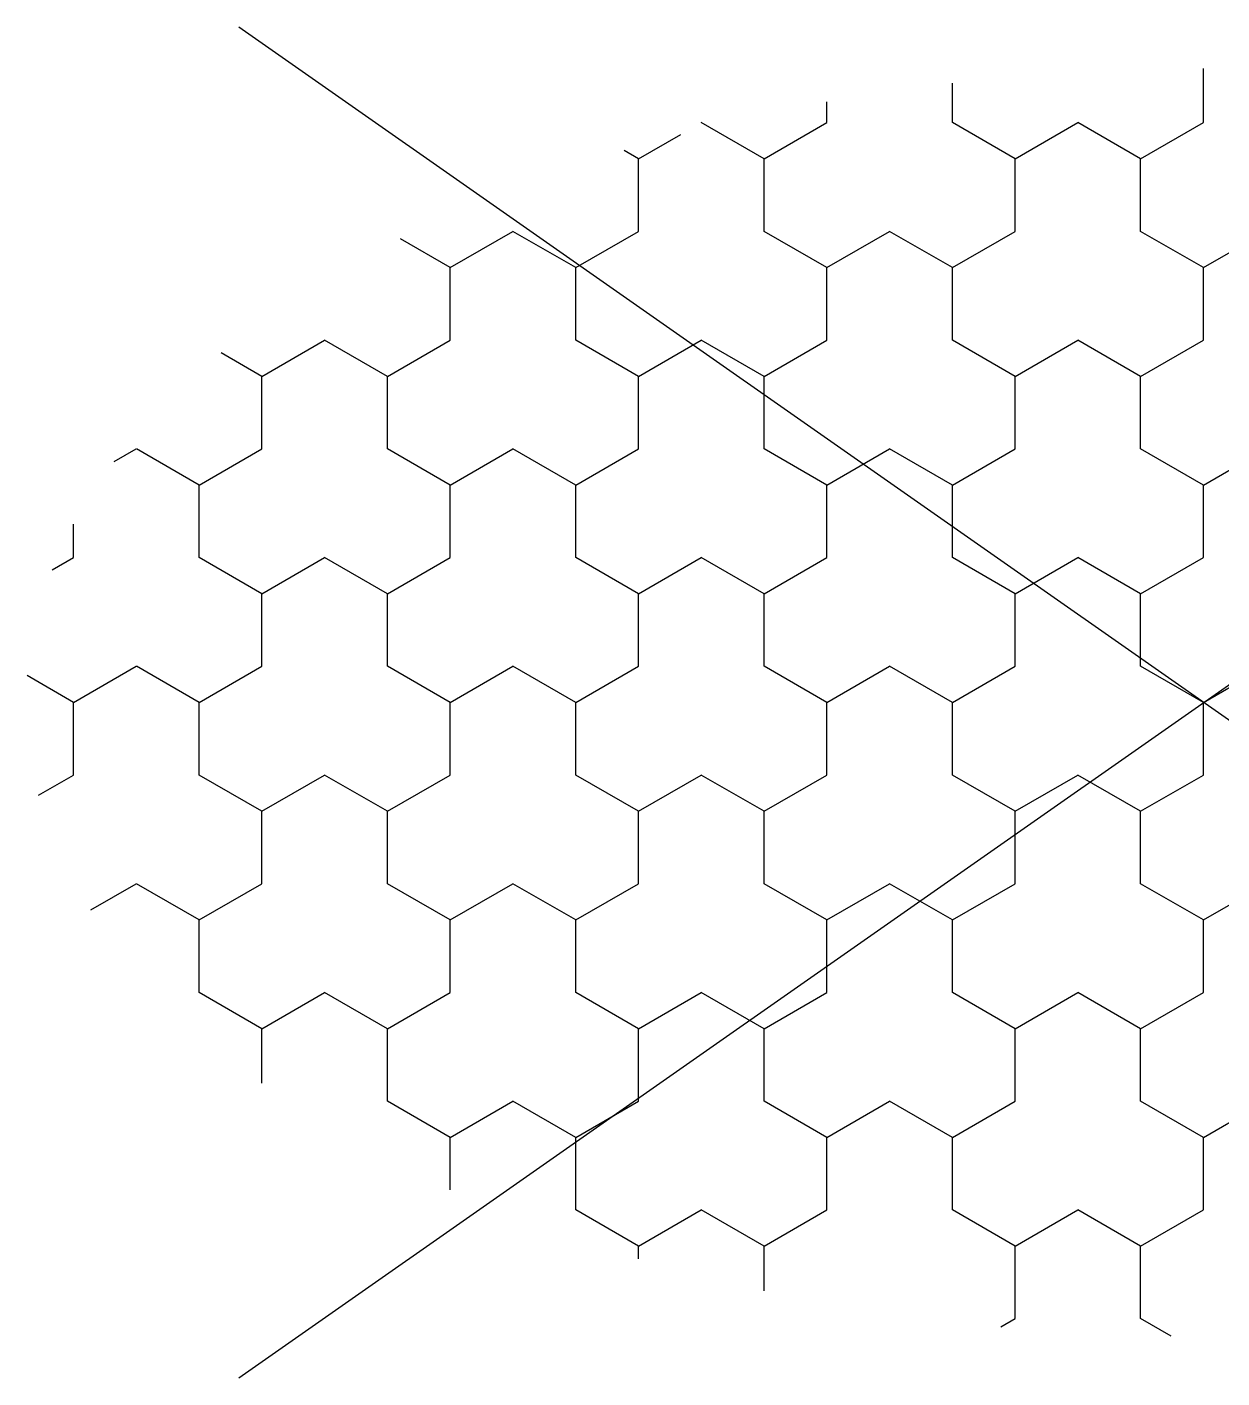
# Model space of a CAD drawing. Header units: metres. Extents: x -77 to 448, y 4806 to 5239.
# Drawn here: x -29.448 to -28.788, y 4919.625 to 4920.371 of the extents above; entities that cross this region are included whole.
import ezdxf
from ezdxf.enums import TextEntityAlignment as Align

# ---------------------------------------------------------------- set-up
doc = ezdxf.new("R2010")
doc.units = ezdxf.units.M
doc.layers.add('V-WE-VH-OPENVERHARDING_STRAATBAKSTEEN-S', color=90, linetype='Continuous', lineweight=25)
doc.styles.add('NLCS-ISO', font='NLCS-ISO.ttf')

# ---------------------------------------------------------------- blocks, each defined once
blk = doc.blocks.new('V-SVH-DELTA_KL-SO')
for p, q in [((-2.6622, -1.8641), (2.6622, 1.8641)), ((2.6622, -1.8641), (-2.6622, 1.8641)), ((0, 1.6002), (0, 1.75)), ((-0.6928, 1.6002), (-0.6928, 1.7093)), ((-1.0394, 1.6002), (-1.0394, 1.6576)), ((-1.559, 1.5002), (-1.442, 1.5678)), ((-1.2126, 1.5002), (-1.3858, 1.6002)), ((-1.2126, 1.5002), (-1.0394, 1.6002)), ((-0.5196, 1.5002), (-0.6928, 1.6002)), ((-0.5196, 1.5002), (-0.3464, 1.6002)), ((-0.1732, 1.5002), (-0.3464, 1.6002)), ((-0.1732, 1.5002), (0, 1.6002)), ((-1.559, 1.5002), (-1.5986, 1.5231)), ((-1.559, 1.3002), (-1.559, 1.5002)), ((-1.2126, 1.3002), (-1.2126, 1.5002)), ((-0.5196, 1.3002), (-0.5196, 1.5002)), ((-0.1732, 1.3002), (-0.1732, 1.5002)), ((-2.0788, 1.2002), (-2.2161, 1.2795)), ((-2.0788, 1.2002), (-1.9056, 1.3002)), ((-1.7322, 1.2002), (-1.9054, 1.3002)), ((-1.7322, 1.2002), (-1.559, 1.3002)), ((-1.0394, 1.2002), (-1.2126, 1.3002)), ((-1.0394, 1.2002), (-0.8662, 1.3002)), ((-0.6928, 1.2002), (-0.866, 1.3002)), ((-0.6928, 1.2002), (-0.5196, 1.3002)), ((0, 1.2002), (-0.1732, 1.3002)), ((0, 1.2002), (0.1732, 1.3002)), ((-2.0788, 1.0001), (-2.0788, 1.2001)), ((-1.7322, 1.0001), (-1.7322, 1.2001)), ((-1.0394, 1.0001), (-1.0394, 1.2001)), ((-0.6928, 1.0001), (-0.6928, 1.2001)), ((0, 1.0001), (0, 1.2001)), ((-2.5984, 0.9001), (-2.4252, 1.0001)), ((-2.252, 0.9001), (-2.4252, 1.0001)), ((-2.252, 0.9001), (-2.0788, 1.0001)), ((-1.559, 0.9001), (-1.7322, 1.0001)), ((-1.559, 0.9001), (-1.3858, 1.0001)), ((-1.2126, 0.9001), (-1.3858, 1.0001)), ((-1.2126, 0.9001), (-1.0394, 1.0001)), ((-0.5196, 0.9001), (-0.6928, 1.0001)), ((-0.5196, 0.9001), (-0.3464, 1.0001)), ((-0.1732, 0.9001), (-0.3464, 1.0001)), ((-0.1732, 0.9001), (0, 1.0001)), ((-2.5984, 0.9001), (-2.7108, 0.965)), ((-2.5984, 0.7001), (-2.5984, 0.9001)), ((-2.252, 0.7001), (-2.252, 0.9001)), ((-1.559, 0.7001), (-1.559, 0.9001)), ((-1.2126, 0.7001), (-1.2126, 0.9001)), ((-0.5196, 0.7001), (-0.5196, 0.9001)), ((-0.1732, 0.7001), (-0.1732, 0.9001)), ((-3.0061, 0.6648), (-2.945, 0.7001)), ((-2.7716, 0.6001), (-2.9448, 0.7001)), ((-2.7716, 0.6001), (-2.5984, 0.7001)), ((-2.0788, 0.6001), (-2.252, 0.7001)), ((-2.0788, 0.6001), (-1.9056, 0.7001)), ((-1.7322, 0.6001), (-1.9054, 0.7001)), ((-1.7322, 0.6001), (-1.559, 0.7001)), ((-1.0394, 0.6001), (-1.2126, 0.7001)), ((-1.0394, 0.6001), (-0.8662, 0.7001)), ((-0.6928, 0.6001), (-0.866, 0.7001)), ((-0.6928, 0.6001), (-0.5196, 0.7001)), ((0, 0.6001), (-0.1732, 0.7001)), ((0, 0.6001), (0.1732, 0.7001)), ((-2.7716, 0.4), (-2.7716, 0.6)), ((-2.0788, 0.4), (-2.0788, 0.6)), ((-1.7322, 0.4), (-1.7322, 0.6)), ((-1.0394, 0.4), (-1.0394, 0.6)), ((-0.6928, 0.4), (-0.6928, 0.6)), ((0, 0.4), (0, 0.6)), ((-3.1182, 0.4), (-3.1182, 0.4922)), ((-3.1774, 0.3658), (-3.1182, 0.4)), ((-2.5984, 0.3), (-2.7716, 0.4)), ((-2.5984, 0.3), (-2.4252, 0.4)), ((-2.252, 0.3), (-2.4252, 0.4)), ((-2.252, 0.3), (-2.0788, 0.4)), ((-1.559, 0.3), (-1.7322, 0.4)), ((-1.559, 0.3), (-1.3858, 0.4)), ((-1.2126, 0.3), (-1.3858, 0.4)), ((-1.2126, 0.3), (-1.0394, 0.4)), ((-0.5196, 0.3), (-0.6928, 0.4)), ((-0.5196, 0.3), (-0.3464, 0.4)), ((-0.1732, 0.3), (-0.3464, 0.4)), ((-0.1732, 0.3), (0, 0.4)), ((-2.5984, 0.1), (-2.5984, 0.3)), ((-2.252, 0.1), (-2.252, 0.3)), ((-1.559, 0.1), (-1.559, 0.3)), ((-1.2126, 0.1), (-1.2126, 0.3)), ((-0.5196, 0.1), (-0.5196, 0.3)), ((-0.1732, 0.1), (-0.1732, 0.3)), ((-3.1182, 0), (-2.945, 0.1)), ((-2.7716, 0), (-2.9448, 0.1)), ((-2.7716, 0), (-2.5984, 0.1)), ((-2.0788, 0), (-2.252, 0.1)), ((-2.0788, 0), (-1.9056, 0.1)), ((-1.7322, 0), (-1.9054, 0.1)), ((-1.7322, 0), (-1.559, 0.1)), ((-1.0394, 0), (-1.2126, 0.1)), ((-1.0394, 0), (-0.8662, 0.1)), ((-0.6928, 0), (-0.866, 0.1)), ((-0.6928, 0), (-0.5196, 0.1)), ((0, 0), (-0.1732, 0.1)), ((0, 0), (0.1732, 0.1)), ((-3.1182, 0), (-3.2466, 0.0741)), ((-3.1182, -0.2001), (-3.1182, -0.0001)), ((-2.7716, -0.2001), (-2.7716, -0.0001)), ((-2.0788, -0.2001), (-2.0788, -0.0001)), ((-1.7322, -0.2001), (-1.7322, -0.0001)), ((-1.0394, -0.2001), (-1.0394, -0.0001)), ((-0.6928, -0.2001), (-0.6928, -0.0001)), ((0, -0.2001), (0, -0.0001)), ((-3.215, -0.256), (-3.1182, -0.2001)), ((-2.5984, -0.3001), (-2.7716, -0.2001)), ((-2.5984, -0.3001), (-2.4252, -0.2001)), ((-2.252, -0.3001), (-2.4252, -0.2001)), ((-2.252, -0.3001), (-2.0788, -0.2001)), ((-1.559, -0.3001), (-1.7322, -0.2001)), ((-1.559, -0.3001), (-1.3858, -0.2001)), ((-1.2126, -0.3001), (-1.3858, -0.2001)), ((-1.2126, -0.3001), (-1.0394, -0.2001)), ((-0.5196, -0.3001), (-0.6928, -0.2001)), ((-0.5196, -0.3001), (-0.3464, -0.2001)), ((-0.1732, -0.3001), (-0.3464, -0.2001)), ((-0.1732, -0.3001), (0, -0.2001)), ((-2.5984, -0.5001), (-2.5984, -0.3001)), ((-2.252, -0.5001), (-2.252, -0.3001)), ((-1.559, -0.5001), (-1.559, -0.3001)), ((-1.2126, -0.5001), (-1.2126, -0.3001)), ((-0.5196, -0.5001), (-0.5196, -0.3001)), ((-0.1732, -0.5001), (-0.1732, -0.3001)), ((-3.0705, -0.5725), (-2.945, -0.5001)), ((-2.7716, -0.6001), (-2.9448, -0.5001)), ((-2.7716, -0.6001), (-2.5984, -0.5001)), ((-2.0788, -0.6001), (-2.252, -0.5001)), ((-2.0788, -0.6001), (-1.9056, -0.5001)), ((-1.7322, -0.6001), (-1.9054, -0.5001)), ((-1.7322, -0.6001), (-1.559, -0.5001)), ((-1.0394, -0.6001), (-1.2126, -0.5001)), ((-1.0394, -0.6001), (-0.8662, -0.5001)), ((-0.6928, -0.6001), (-0.866, -0.5001)), ((-0.6928, -0.6001), (-0.5196, -0.5001)), ((0, -0.6001), (-0.1732, -0.5001)), ((0, -0.6001), (0.1732, -0.5001)), ((-2.7716, -0.8002), (-2.7716, -0.6002)), ((-2.0788, -0.8002), (-2.0788, -0.6002)), ((-1.7322, -0.8002), (-1.7322, -0.6002)), ((-1.0394, -0.8002), (-1.0394, -0.6002)), ((-0.6928, -0.8002), (-0.6928, -0.6002)), ((0, -0.8002), (0, -0.6002)), ((-2.5984, -0.9002), (-2.7716, -0.8002)), ((-2.5984, -0.9002), (-2.4252, -0.8002)), ((-2.252, -0.9002), (-2.4252, -0.8002)), ((-2.252, -0.9002), (-2.0788, -0.8002)), ((-1.559, -0.9002), (-1.7322, -0.8002)), ((-1.559, -0.9002), (-1.3858, -0.8002)), ((-1.2126, -0.9002), (-1.3858, -0.8002)), ((-1.2126, -0.9002), (-1.0394, -0.8002)), ((-0.5196, -0.9002), (-0.6928, -0.8002)), ((-0.5196, -0.9002), (-0.3464, -0.8002)), ((-0.1732, -0.9002), (-0.3464, -0.8002)), ((-0.1732, -0.9002), (0, -0.8002)), ((-2.5984, -1.0508), (-2.5984, -0.9002)), ((-2.252, -1.1002), (-2.252, -0.9002)), ((-1.559, -1.1002), (-1.559, -0.9002)), ((-1.2126, -1.1002), (-1.2126, -0.9002)), ((-0.5196, -1.1002), (-0.5196, -0.9002)), ((-0.1732, -1.1002), (-0.1732, -0.9002)), ((-2.0788, -1.2002), (-2.252, -1.1002)), ((-2.0788, -1.2002), (-1.9056, -1.1002)), ((-1.7322, -1.2002), (-1.9054, -1.1002)), ((-1.7322, -1.2002), (-1.559, -1.1002)), ((-1.0394, -1.2002), (-1.2126, -1.1002)), ((-1.0394, -1.2002), (-0.8662, -1.1002)), ((-0.6928, -1.2002), (-0.866, -1.1002)), ((-0.6928, -1.2002), (-0.5196, -1.1002)), ((0, -1.2002), (-0.1732, -1.1002)), ((0, -1.2002), (0.1732, -1.1002)), ((-2.0788, -1.3449), (-2.0788, -1.2003)), ((-1.7322, -1.4003), (-1.7322, -1.2003)), ((-1.0394, -1.4003), (-1.0394, -1.2003)), ((-0.6928, -1.4003), (-0.6928, -1.2003)), ((0, -1.4003), (0, -1.2003)), ((-1.559, -1.5003), (-1.7322, -1.4003)), ((-1.559, -1.5003), (-1.3858, -1.4003)), ((-1.2126, -1.5003), (-1.3858, -1.4003)), ((-1.2126, -1.5003), (-1.0394, -1.4003)), ((-0.5196, -1.5003), (-0.6928, -1.4003)), ((-0.5196, -1.5003), (-0.3464, -1.4003)), ((-0.1732, -1.5003), (-0.3464, -1.4003)), ((-0.1732, -1.5003), (0, -1.4003)), ((-1.559, -1.5351), (-1.559, -1.5003)), ((-1.2126, -1.6233), (-1.2126, -1.5003)), ((-0.5196, -1.7003), (-0.5196, -1.5003)), ((-0.1732, -1.7003), (-0.1732, -1.5003)), ((-0.5595, -1.7233), (-0.5196, -1.7003)), ((-0.0892, -1.7488), (-0.1732, -1.7003))]:
    blk.add_line(p, q)
at = {"style": 'NLCS-ISO'}
blk.add_attdef('FORMAAT', text='', height=1.8, dxfattribs=at).set_placement((-4.25, 0), align=Align.MIDDLE_RIGHT)
blk.add_attdef('KLEUR', text='', height=1.8, dxfattribs=at).set_placement((4.25, 0), align=Align.MIDDLE_LEFT)
at = {"style": 'NLCS-ISO', "flags": 1}
blk.add_attdef('FUNCTIE', text='', height=1.8, dxfattribs=at).set_placement((0, -2.75), align=Align.TOP_CENTER)

msp = doc.modelspace()

# ---------------------------------------------------------------- block references
at = {"layer": 'V-WE-VH-OPENVERHARDING_STRAATBAKSTEEN-S', "xscale": 0.2, "yscale": 0.2, "zscale": 0.2}
msp.add_blockref('V-SVH-DELTA_KL-SO', (-28.79848, 4919.99788), dxfattribs=at)

doc.saveas('drawing.dxf')
